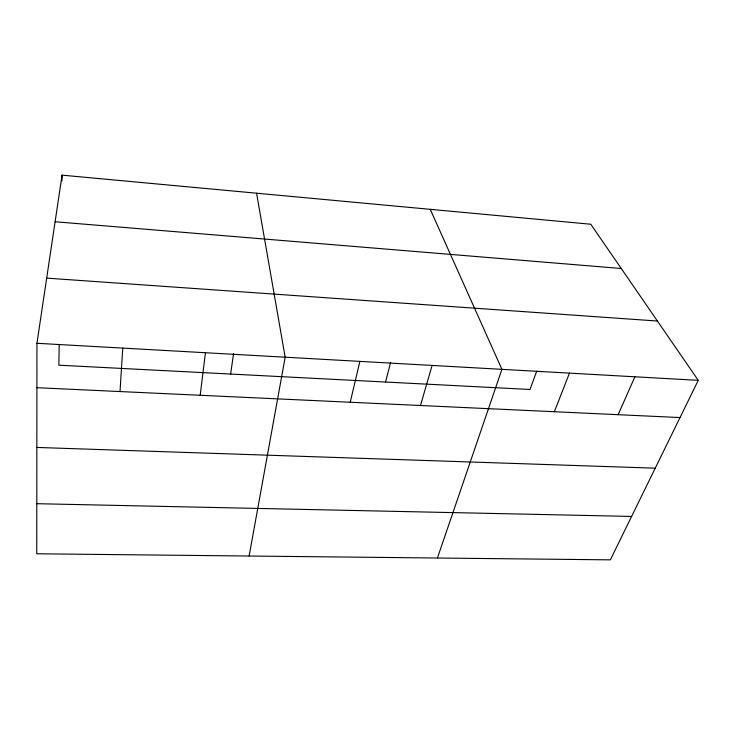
<?xml version="1.0" encoding="UTF-8"?>
<svg xmlns="http://www.w3.org/2000/svg" width="735" height="735" viewBox="0 0 735 735"><rect width="100%" height="100%" fill="white"/><g stroke="black" fill="none" stroke-linecap="round" stroke-linejoin="round"><path stroke-width="1.1" d="M36.943 343.291L36.75 553.777L610.344 559.85L698.25 380.344L590.775 224.23L62.071 175.15L36.943 343.291L698.25 380.344M59.204 344.816L58.855 365.194L529.999 389.476L536.706 371.23M61.979 180.883L62.071 175.15M120.016 391.553L122.754 348.096M200.205 395.274L205.442 352.726M230.634 374.041L233.565 353.581M249.128 556.028L285.171 357.201L256.561 193.204M350.227 402.247L359.884 361.381M385.535 382.035L390.616 362.419M420.484 405.509L432.097 365.433M437.426 558.021L501.922 369.337L430.251 209.328M554.337 411.729L569.487 373.123M618.153 414.687L634.893 376.789M36.796 503.695L631.613 516.429M36.842 447.44L655.234 468.186M36.897 387.694L680.022 417.563M46.682 278.124L657.421 321.03M55.107 221.75L621.259 268.505"/></g></svg>
